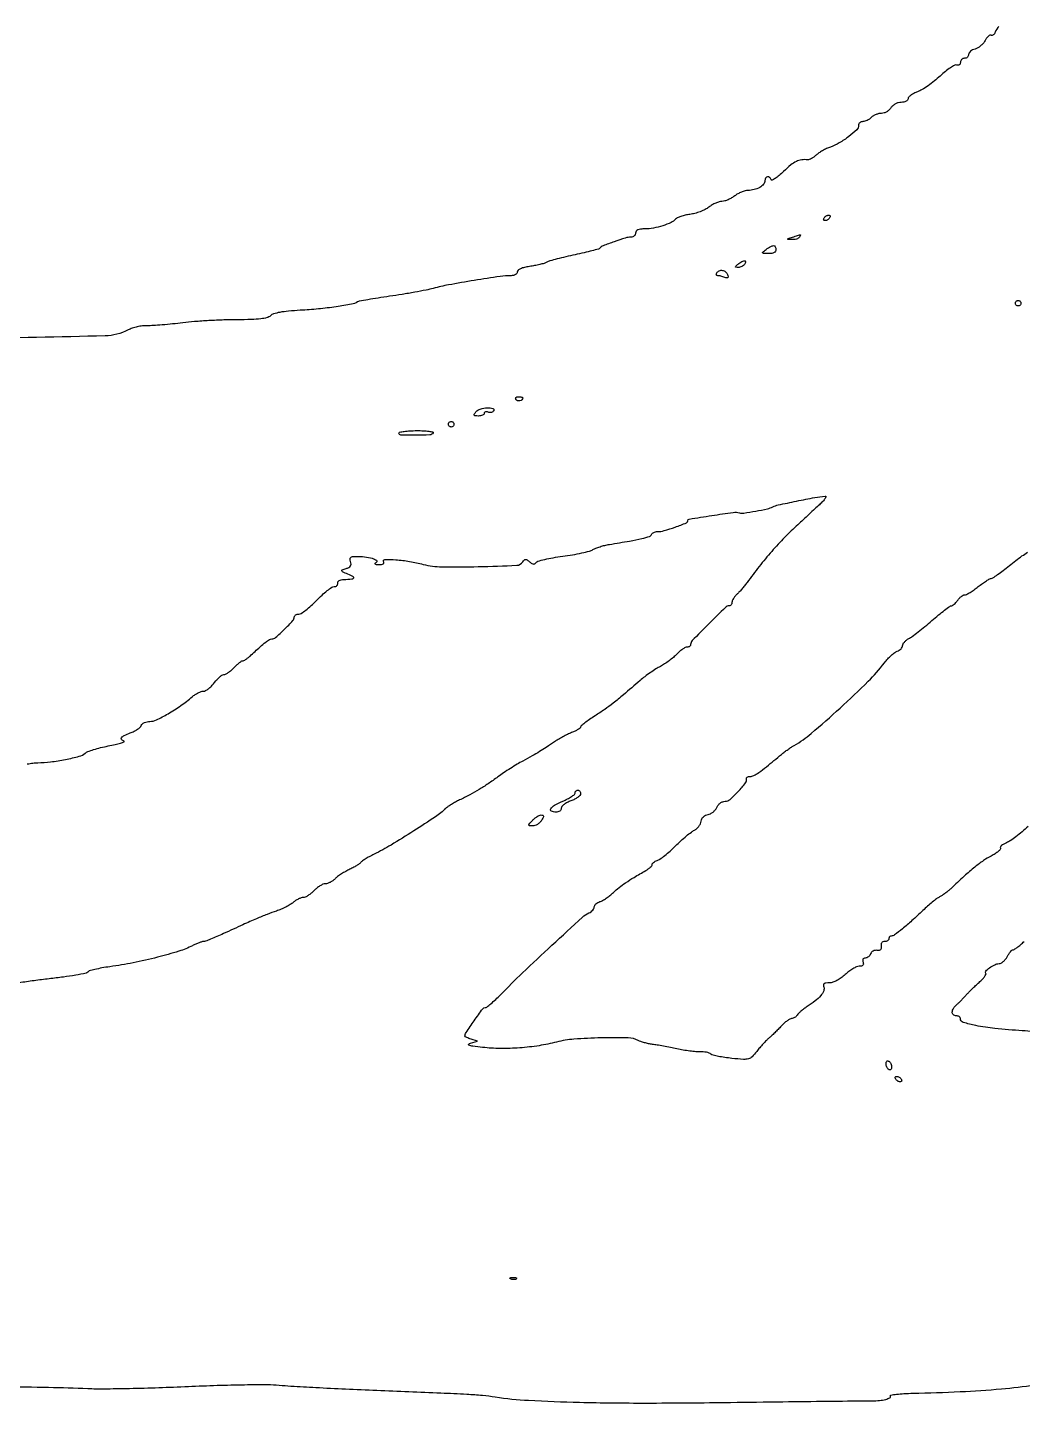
# Model space of a CAD drawing. Extents: x 489 to 2056, y 115 to 2226.
# Drawn here: x 1328 to 1690, y 115 to 618 of the extents above; entities that cross this region are included whole.
import ezdxf

# ---------------------------------------------------------------- set-up
doc = ezdxf.new("R2010")
doc.units = 0

msp = doc.modelspace()

# ---------------------------------------------------------------- linework, layer by layer
for points in [[(1680.950151, 618.620932, 0.095695), (1679.653976, 616.540659, -0.054237), (1679.346009, 615.941489, -0.084534), (1678.950529, 615.518509, -0.116023), (1678.534245, 615.332955, -0.187623), (1678.157777, 615.402488, 0.255041), (1677.733247, 615.425495, 0.071507), (1677.161079, 615.043997, 0.053364), (1676.540684, 614.355388, 0.03384), (1675.967293, 613.438887, -0.054066), (1675.286112, 612.441973, -0.040887), (1674.344565, 611.507515, -0.041844), (1673.301048, 610.768427, -0.0718), (1672.316579, 610.364608, 0.053253), (1671.430553, 610.038862, 0.061769), (1670.680495, 609.545197, 0.07177), (1670.171317, 608.967019, 0.145701), (1670, 608.391592, -0.10697), (1669.885096, 607.860654, -0.099479), (1669.559375, 607.40878, -0.095894), (1669.072633, 607.105835, -0.091635), (1668.5, 607, 0.096899), (1667.927495, 606.887999, 0.097416), (1667.440625, 606.568594, 0.098432), (1667.114629, 606.091819, 0.10122), (1667, 605.531385, -0.095115), (1666.899825, 605.009549, -0.139416), (1666.616264, 604.641429, -0.145447), (1666.191507, 604.487094, -0.106918), (1665.693664, 604.564058, 0.216555), (1664.927075, 604.517918, 0.023873), (1663.374988, 603.599373, 0.025692), (1661.550402, 602.259269, 0.018015), (1659.634728, 600.576089, -0.01947), (1657.562674, 598.766166, -0.017121), (1655.267392, 597.040037, -0.017452), (1653.088127, 595.625729, -0.048484), (1651.441064, 594.842528, 0.031233), (1650.123669, 594.270853, 0.041185), (1649.010813, 593.582124, 0.046651), (1648.229044, 592.882862, 0.189163), (1648, 592.299112, -0.183726), (1647.810836, 591.801692, -0.091092), (1647.270533, 591.380353, -0.070506), (1646.464941, 591.095519, -0.04981), (1645.508474, 591, 0.068252), (1644.446801, 590.8544, 0.05466), (1643.374794, 590.423993, 0.055341), (1642.435709, 589.779357, 0.075243), (1641.767927, 589, -0.069222), (1641.128071, 588.234871, -0.052323), (1640.243074, 587.5875, -0.053087), (1639.260331, 587.147541, -0.078876), (1638.330882, 587, 0.057728), (1637.38328, 586.890228, 0.038927), (1636.344964, 586.559375, 0.039082), (1635.377048, 586.074491, 0.06079), (1634.642857, 585.5, -0.045706), (1633.953005, 584.925927, -0.037117), (1633.121875, 584.440625, -0.03846), (1632.281635, 584.107533, -0.075276), (1631.571429, 584, 0.086631), (1630.971389, 583.895249, 0.094136), (1630.461607, 583.59424, 0.100231), (1630.12063, 583.145614, 0.113004), (1630, 582.618689, -0.205149), (1629.319375, 581.029653, -0.026802), (1626.460343, 578.582965, -0.031304), (1623.015202, 576.267967, -0.048449), (1619.762677, 574.767424, 0.026333), (1618.382267, 574.203091, 0.019017), (1616.906054, 573.43687, 0.019292), (1615.555278, 572.598676, 0.039037), (1614.576379, 571.819964, -0.027754), (1613.75024, 571.131806, -0.03131), (1612.884405, 570.568938, -0.032937), (1612.098368, 570.191188, -0.124068), (1611.560977, 570.118053, 0.059393), (1609.338879, 570.102423, 0.080621), (1607.417661, 569.536271, 0.060606), (1605.399537, 568.246899, 0.020207), (1602.782777, 565.905102, -0.016691), (1601.137817, 564.412031, -0.031061), (1599.695538, 563.334707, -0.038289), (1598.597773, 562.730842, -0.445198), (1598.198299, 562.905102, 0.12737), (1597.658449, 563.737914, 0.231246), (1596.897638, 563.96312, 0.229421), (1596.247737, 563.501353, 0.126165), (1596, 562.535184, -0.183893), (1595.514442, 561.259608, -0.080508), (1594.088385, 560.100068, -0.067486), (1592.062655, 559.273897, -0.060794), (1589.815741, 558.977764, 0.06397), (1588.749443, 558.83036, 0.031148), (1587.445874, 558.387624, 0.030277), (1586.127106, 557.750226, 0.038279), (1585, 557, -0.03528), (1583.887515, 556.249852, -0.029477), (1582.613052, 555.612376, -0.030489), (1581.373016, 555.168276, -0.068213), (1580.384859, 555.022236, 0.071814), (1579.385842, 554.867268, 0.030052), (1578.106886, 554.389716, 0.028965), (1576.777662, 553.705528, 0.033323), (1575.600257, 552.900202, -0.050035), (1574.275668, 552.057654, -0.025826), (1572.476678, 551.265249, -0.02539), (1570.524806, 550.634645, -0.034915), (1568.715399, 550.283056, 0.023141), (1567.028314, 549.996249, 0.026189), (1565.444523, 549.562979, 0.026738), (1564.15394, 549.058158, 0.113684), (1563.5, 548.558218, -0.111718), (1561.876732, 547.307205, -0.031301), (1558.87356, 546.13717, -0.031861), (1555.460607, 545.283034, -0.045413), (1552.350777, 545, 0.027547), (1550.831161, 544.916213, 0.077842), (1549.808463, 544.638086, 0.128915), (1549.218953, 544.163979, 0.160626), (1549, 543.5, -0.113682), (1548.868201, 542.927808, -0.100295), (1548.495758, 542.440625, -0.09393), (1547.93891, 542.113715, -0.086099), (1547.283433, 542, 0.074991), (1545.258859, 541.694634, 0.010442), (1541.220983, 540.355249, 0.007968), (1537.170754, 538.844115, 0.128253), (1536, 537.993813, -0.153207), (1535.545854, 537.69678, -0.003885), (1533.15, 537.040424, -0.007952), (1530.293521, 536.330123, -0.005299), (1527, 535.603241, 0.005801), (1523.615557, 534.852726, 0.007136), (1520.476391, 534.070875, 0.006019), (1517.862006, 533.346178, 0.050589), (1516.728138, 532.888642, -0.04739), (1515.754599, 532.488557, -0.013154), (1514.161308, 532.049481, -0.013156), (1512.322545, 531.645462, -0.013441), (1510.478138, 531.341949, 0.022277), (1508.588827, 530.996664, 0.047686), (1507.183221, 530.529912, 0.068729), (1506.289099, 529.977839, 0.223725), (1506, 529.364076, -0.162018), (1505.82704, 528.844318, -0.09669), (1505.339063, 528.402739, -0.077952), (1504.610516, 528.105685, -0.058732), (1503.75, 528.00695, 0.037382), (1499.742989, 527.719395, 0.003856), (1490.375374, 526.264493, 0.004855), (1481.041, 524.647736, 0.020483), (1475.5, 523.396002, -0.016102), (1472.862572, 522.775868, -0.004728), (1468.776824, 521.993165, -0.004743), (1464.160735, 521.199188, -0.005077), (1459.63387, 520.511791, 0.003232), (1455.411566, 519.886571, 0.004799), (1451.722748, 519.279649, 0.002217), (1448.593968, 518.719672, 0.093279), (1447.961212, 518.476028, -0.09298), (1445.78098, 517.635042, -0.009157), (1440.208218, 516.710509, -0.011838), (1433.726925, 515.913116, -0.011413), (1427.135661, 515.411785, 0.009433), (1422.887214, 515.10556, 0.021975), (1419.726178, 514.676972, 0.027149), (1417.462826, 514.139882, 0.125179), (1416.314232, 513.457089, -0.132095), (1415.084964, 512.748795, -0.034989), (1412.840428, 512.316867, -0.023192), (1409.44711, 512.066032, -0.006661), (1404.178571, 511.991795, 0.008443), (1399.434483, 511.908034, 0.005595), (1393.99308, 511.659028, 0.005632), (1388.711306, 511.298345, 0.010902), (1384.5, 510.870491, -0.005389), (1380.768924, 510.449817, -0.005265), (1377.000702, 510.106089, -0.005196), (1373.686543, 509.873578, -0.019665), (1371.608771, 509.831344, 0.035599), (1369.892031, 509.741707, 0.023625), (1367.94739, 509.406745, 0.023806), (1366.080309, 508.899211, 0.042072), (1364.608771, 508.282052, -0.114706), (1356.213778, 506.113433, -0.00181), (1306.517137, 505.081429, -0.005401)], [(1327.97412, 350.530699, -0.019135), (1330.04135, 350.885186, -0.032903), (1331.784222, 351, 0.031082), (1336.411593, 351.287938, 0.018528), (1341.860004, 352.174698, 0.015047), (1346.861275, 353.337712, 0.112998), (1349, 354.461003, -0.087571), (1349.97553, 355.037786, -0.014001), (1352.078922, 355.761227, -0.015126), (1354.632885, 356.476357, -0.012747), (1357.375054, 357.081714, 0.007805), (1359.937133, 357.620819, 0.016514), (1361.900076, 358.13466, 0.022862), (1363.131767, 358.563117, 0.69868), (1363.125054, 358.791649, -0.132763), (1362.233826, 359.382883, -0.355103), (1362.206367, 360.092899, -0.121794), (1363.217979, 360.918726, -0.023819), (1365.404614, 361.829347, 0.02998), (1366.749164, 362.408809, 0.032687), (1367.974798, 363.130572, 0.034641), (1368.92887, 363.881507, 0.117618), (1369.373229, 364.530236, -0.128244), (1369.77628, 365.093014, -0.063558), (1370.522231, 365.568257, -0.056764), (1371.473439, 365.890779, -0.053425), (1372.492722, 366, 0.113371), (1374.894894, 366.551764, 0.018776), (1379.114693, 368.797696, 0.020852), (1383.718774, 371.738056, 0.022997), (1387.908406, 374.963101, -0.03023), (1388.951976, 375.742646, -0.029089), (1390.095069, 376.401661, -0.030376), (1391.169682, 376.861179, -0.086049), (1391.970348, 377, 0.126611), (1392.756995, 377.202441, 0.038889), (1393.789693, 377.88125, 0.036124), (1394.871155, 378.851908, 0.032633), (1395.841879, 380, -0.025756), (1396.786119, 381.148415, -0.031127), (1397.788965, 382.11875, -0.032521), (1398.713591, 382.80958, -0.14517), (1399.355623, 383, 0.121232), (1400.007147, 383.160327, 0.029681), (1400.960655, 383.734375, 0.028668), (1402.005721, 384.54308, 0.025182), (1403, 385.5, -0.016233), (1403.959761, 386.457358, -0.021145), (1404.901264, 387.265625, -0.019347), (1405.723325, 387.863024, -0.148512), (1406.174314, 388, 0.120013), (1406.609729, 388.106038, 0.023309), (1407.315182, 388.514063, 0.023559), (1408.111187, 389.080051, 0.019872), (1408.898647, 389.75, -0.002865), (1412.575194, 393.099943, -0.016077), (1414.608277, 394.816101, -0.027918), (1415.938788, 395.752166, -0.140227), (1416.805098, 396, 0.182857), (1418.205377, 396.529817, 0.012206), (1421.407111, 399.499693, 0.011988), (1424.465153, 402.624736, 0.189881), (1425, 403.982334, -0.157026), (1425.124977, 404.370472, -0.097345), (1425.477215, 404.70106, -0.079388), (1426.003327, 404.924229, -0.060759), (1426.624561, 405, 0.147269), (1427.52066, 405.269786, 0.018282), (1429.195019, 406.46875, 0.020292), (1431.119752, 408.085237, 0.015508), (1433.093758, 410, -0.014627), (1435.060936, 411.914874, -0.019403), (1436.964956, 413.53125, -0.017038), (1438.615861, 414.73747, -0.150349), (1439.469197, 415, 0.08311), (1440.034847, 415.094676, 0.110838), (1440.476889, 415.367188, 0.125038), (1440.725553, 415.773879, 0.124993), (1440.75, 416.25, -0.195756), (1440.84487, 416.745353, -0.113426), (1441.287028, 417.173292, -0.079108), (1442.036348, 417.477179, -0.046045), (1443, 417.608431, 0.005924), (1445.942864, 417.771024, 0.209748), (1446.537724, 418.081127, 0.471535), (1446.4481, 418.513295, 0.013106), (1444.5, 419.47573, -0.005025), (1442.520638, 420.414131, -0.198493), (1442.205787, 420.768693, -0.409759), (1442.352938, 421.07842, -0.01351), (1443.778043, 421.554591, 0.047453), (1444.81702, 421.982012, 0.12715), (1445.404325, 422.516189, 0.148813), (1445.607308, 423.210729, 0.074188), (1445.460655, 424.123965, -0.058384), (1445.278997, 425.065003, -0.216188), (1445.4823, 425.618919, -0.166895), (1446.084955, 425.919357, -0.032943), (1447.307612, 426, -0.027612), (1450.55315, 425.820633, -0.041267), (1453.33977, 425.276306, -0.083002), (1454.845062, 424.565772, -0.536588), (1454.83066, 423.874181, 0.054752), (1454.341182, 423.482875, 0.433844), (1454.349386, 423.223911, 0.163771), (1454.750018, 423.05651, 0.016127), (1455.809017, 423.015313, 0.036722), (1456.732719, 423.077089, 0.112199), (1457.316153, 423.299132, 0.217957), (1457.535519, 423.653358, 0.171361), (1457.438482, 424.099538, -0.581802), (1457.851172, 424.854444, -0.02156), (1461.877102, 424.747863, -0.023682), (1466.899186, 424.157912, -0.023564), (1471.851494, 423.09506, 0.061247), (1478.573224, 422.173933, 0.009832), (1491.839867, 422.251081, 0.004477), (1505.820561, 422.732665, 0.248386), (1508.010204, 424.016511, -0.055802), (1508.522056, 424.669177, -0.202939), (1508.998342, 424.86708, -0.146852), (1509.576745, 424.689267, -0.025719), (1510.5, 424, 0.0349), (1511.306537, 423.420604, 0.111764), (1511.928893, 423.207031, 0.170633), (1512.426683, 423.323605, 0.112768), (1512.843037, 423.746029, -0.187853), (1513.494354, 424.236905, -0.010744), (1515.969587, 424.876796, -0.015203), (1519.024913, 425.499597, -0.010488), (1522.516822, 426.026299, 0.009935), (1526.102854, 426.563141, 0.011955), (1529.448691, 427.214862, 0.010681), (1532.226343, 427.887673, 0.075074), (1533.5, 428.43954, -0.046004), (1534.542387, 428.964845, -0.017213), (1536.0875, 429.512158, -0.016884), (1537.821891, 429.996356, -0.019642), (1539.5, 430.335128, 0.003619), (1546.826098, 431.571276, 0.014744), (1551.249134, 432.485756, 0.016847), (1554.097982, 433.265183, 0.241618), (1554.826035, 433.978104, -0.131801), (1555.084431, 434.369215, -0.067111), (1555.577299, 434.699818, -0.059445), (1556.214985, 434.924007, -0.054885), (1556.905195, 435, 0.06985), (1559.379211, 435.347315, 0.016035), (1563.404978, 436.641387, 0.008662), (1567.461491, 438.170153, 0.307438), (1568, 438.963174, -0.368354), (1568.504472, 439.555027, -0.001887), (1576.701626, 440.838352, -0.004233), (1584.490015, 441.960184, -0.099661), (1586.699357, 441.81842, 0.102815), (1588.278426, 441.726994, 0.007351), (1592.638719, 442.438613, 0.009183), (1596.918623, 443.283252, 0.065872), (1598.896974, 443.993692, -0.065847), (1600.759556, 444.662662, -0.002895), (1607.512328, 446.084463, -0.004934), (1614.097518, 447.363632, -0.023603), (1617.889879, 447.877939, -0.50045), (1618.105121, 447.637606, -0.099422), (1617.842626, 447.009457, -0.040412), (1617.02802, 445.991329, -0.016799), (1615.777273, 444.75, -0.00073), (1614.123175, 443.219629, -0.000359), (1612.014847, 441.277515, -0.000356), (1609.822667, 439.263951, -0.00052), (1607.887394, 437.492603, 0.014846), (1603.144466, 432.894879, 0.012972), (1598.458033, 427.816794, 0.012565), (1593.889433, 422.328913, 0.011781), (1589.5, 416.501256, -0.012383), (1588.606235, 415.31761, -0.009483), (1587.573438, 414.067475, -0.009606), (1586.561499, 412.933658, -0.022294), (1585.75, 412.133526, 0.036251), (1585.080346, 411.435368, 0.035594), (1584.514062, 410.643716, 0.037826), (1584.121302, 409.878411, 0.099966), (1584, 409.277759, -0.070965), (1583.930342, 408.789445, -0.086438), (1583.72732, 408.375342, -0.100277), (1583.425715, 408.098491, -0.136525), (1583.071729, 408, 0.195114), (1581.649978, 407.423235, 0.003369), (1575.573359, 401.441714, 0.003362), (1569.576972, 395.378071, 0.195717), (1569, 393.960538, -0.136875), (1568.897813, 393.594247, -0.100248), (1568.61058, 393.282158, -0.086318), (1568.18095, 393.072068, -0.070768), (1567.674314, 393, 0.122515), (1567.006725, 392.833928, 0.02954), (1566.025906, 392.237038, 0.028569), (1564.949761, 391.396863, 0.024964), (1563.924314, 390.402682, -0.029102), (1562.744162, 389.277297, -0.016091), (1561.184017, 388.038012, -0.016), (1559.516843, 386.879963, -0.024729), (1558, 386.000039, 0.022563), (1556.38307, 385.071384, 0.010781), (1554.388648, 383.741742, 0.010663), (1552.361678, 382.261055, 0.014933), (1550.62093, 380.847357, -0.002268), (1544.557993, 375.663264, -0.009476), (1540.835961, 372.629127, -0.01394), (1537.760332, 370.353011, -0.010401), (1534.25, 368.01066, 0.008985), (1532.238094, 366.676391, 0.013611), (1530.542188, 365.437856, 0.00825), (1529.190031, 364.356664, 0.223566), (1529, 363.952906, -0.234208), (1528.827962, 363.605776, -0.023601), (1528.045312, 363.066471, -0.02568), (1526.995106, 362.486158, -0.01758), (1525.75, 361.932649, 0.017757), (1524.288565, 361.282352, 0.010203), (1522.573438, 360.401215, 0.010185), (1520.884197, 359.444404, 0.016717), (1519.5, 358.558818, -0.00525), (1516.560226, 356.581564, -0.009384), (1514.097068, 355.027589, -0.008806), (1511.473957, 353.503176, -0.004027), (1508, 351.601849, 0.011987), (1505.952595, 350.438555, 0.00658), (1503.5, 348.921916, 0.006555), (1501.049712, 347.316235, 0.01041), (1499, 345.871344, -0.009652), (1495.4104, 343.332794, -0.013626), (1492.110555, 341.222423, -0.013913), (1488.755075, 339.32825, -0.01075), (1485, 337.44631, 0.014508), (1483.550002, 336.705924, 0.012926), (1482.0875, 335.85497, 0.013087), (1480.812386, 335.021398, 0.03858), (1480, 334.361379, -0.04116), (1476.276909, 331.368275, -0.006441), (1468.398601, 326.184367, -0.007628), (1460.149568, 321.083155, -0.019655), (1454, 317.729378, 0.009568), (1452.252162, 316.821411, 0.01328), (1450.724816, 315.93714, 0.009762), (1449.498865, 315.149809, 0.141193), (1449.169586, 314.758758, -0.13618), (1448.858491, 314.381839, -0.013437), (1447.868032, 313.728363, -0.016176), (1446.619585, 313.006916, -0.012145), (1445.202749, 312.291921, 0.018076), (1443.679781, 311.500569, 0.014801), (1442.11072, 310.549415, 0.015058), (1440.719086, 309.587767, 0.03767), (1439.783162, 308.783162, -0.042636), (1438.971746, 308.099471, -0.035933), (1438.009741, 307.518729, -0.037426), (1437.048459, 307.116302, -0.078103), (1436.25, 306.982723, 0.099619), (1435.415384, 306.806179, 0.035011), (1434.322293, 306.241222, 0.033104), (1433.175321, 305.434091, 0.033115), (1432.14504, 304.482723, -0.030382), (1431.127287, 303.532578, -0.031891), (1430.017552, 302.7293, -0.033669), (1428.976788, 302.166822, -0.107452), (1428.209491, 302, 0.082285), (1427.458727, 301.875604, 0.032325), (1426.486768, 301.472632, 0.030915), (1425.47102, 300.891775, 0.033638), (1424.564451, 300.204704, -0.04242), (1423.493842, 299.422487, -0.01766), (1421.931433, 298.546733, -0.017323), (1420.182783, 297.721534, -0.021447), (1418.5, 297.081604, 0.012698), (1415.148067, 295.873602, 0.008044), (1411.302219, 294.304499, 0.005738), (1406.337867, 292.11758, 0.00204), (1399.291701, 288.881771, -0.006216), (1396.83416, 287.777953, -0.00843), (1394.586502, 286.84652, -0.005985), (1392.691046, 286.124332, -0.088243), (1391.992041, 286, 0.075008), (1391.393903, 285.909762, 0.014983), (1390.369452, 285.559509, 0.015534), (1389.191109, 285.074506, 0.013931), (1388.000883, 284.500456, -0.04387), (1383.088132, 282.483535, -0.013006), (1375.264579, 280.268751, -0.013142), (1366.454577, 278.265518, -0.0154), (1358.00396, 276.845349, 0.010532), (1355.089691, 276.384714, 0.01523), (1352.538733, 275.845565, 0.010823), (1350.473025, 275.295181, 0.185895), (1349.925284, 274.879108, -0.210199), (1349.315599, 274.459438, -0.004287), (1345.571284, 273.77841, -0.009327), (1341.107405, 273.09148, -0.006043), (1335.921324, 272.45588, 0.00627), (1330.426215, 271.77987, 0.006493), (1325.013469, 270.973267, 0.00629)], [(1691.595463, 327.772366, -0.013172), (1689.443802, 325.879005, -0.013121), (1687.192713, 324.099063, -0.013066), (1685.146915, 322.648793, -0.049143), (1683.762709, 321.90631, 0.031548), (1682.751494, 321.408818, 0.052608), (1681.983015, 320.853904, 0.07351), (1681.546645, 320.328964, 0.28224), (1681.548029, 319.922287, -0.32718), (1681.512523, 319.472799, -0.040417), (1680.769605, 318.739661, -0.035254), (1679.623967, 317.908728, -0.021324), (1678.164197, 317.083767, 0.033923), (1675.404676, 315.431265, 0.018371), (1672.239127, 313.054037, 0.014002), (1668.402982, 309.764349, 0.006141), (1663.5, 305.204561, -0.019033), (1662.583294, 304.395072, -0.012776), (1661.478677, 303.538208, -0.012878), (1660.36487, 302.762314, -0.024701), (1659.427411, 302.20887, 0.039116), (1658.373054, 301.544747, 0.010318), (1656.798535, 300.320403, 0.010409), (1655.059073, 298.848173, 0.010517), (1653.388492, 297.309763, -0.0079), (1649.403743, 293.601551, -0.013192), (1645.922071, 290.625353, -0.009732), (1643.035665, 288.378533, -0.161886), (1641.897172, 288, 0.110684), (1641.554909, 287.923294, 0.099982), (1641.263544, 287.70625, 0.094828), (1641.068112, 287.38181, 0.088497), (1641, 287, -0.152244), (1640.881122, 286.618628, -0.098234), (1640.546498, 286.29375, -0.08103), (1640.046449, 286.074582, -0.062925), (1639.456163, 286, 0.106017), (1638.859011, 285.871944, 0.132787), (1638.422467, 285.514197, 0.12006), (1638.1977, 284.953526, 0.077316), (1638.206163, 284.25, -0.066632), (1638.231588, 283.486501, -0.174554), (1637.998737, 282.998751, -0.173099), (1637.506689, 282.768926, -0.065336), (1636.736616, 282.79691, 0.085832), (1636.01821, 282.793724, 0.078144), (1635.316855, 282.552198, 0.08029), (1634.739608, 282.115319, 0.099399), (1634.379628, 281.54691, -0.070526), (1634.050979, 280.955522, -0.06344), (1633.560416, 280.454405, -0.066818), (1632.989282, 280.115231, -0.100955), (1632.424396, 280, 0.110721), (1631.925877, 279.888237, 0.163185), (1631.604836, 279.580277, 0.139599), (1631.504754, 279.099581, 0.073701), (1631.638374, 278.5, -0.085855), (1631.769289, 277.837581, -0.194574), (1631.592256, 277.367987, -0.156191), (1631.097142, 277.087092, -0.05159), (1630.255303, 277, 0.102457), (1629.291112, 276.800328, 0.030885), (1627.949845, 276.11875, 0.029521), (1626.503146, 275.148156, 0.028201), (1625.157416, 274, -0.033721), (1623.714749, 272.796378, -0.036863), (1622.164098, 271.836678, -0.040232), (1620.668345, 271.204128, -0.080087), (1619.402113, 271, 0.029482), (1618.166877, 270.927103, 0.132071), (1617.499954, 270.660327, 0.226419), (1617.252316, 270.187354, 0.101196), (1617.37033, 269.477319, -0.199272), (1617.332501, 268.075676, -0.070894), (1616.243527, 266.346137, -0.050332), (1614.22528, 264.401823, -0.024844), (1611.316864, 262.340871, 0.017212), (1610.179834, 261.560937, 0.016924), (1609.092545, 260.700426, 0.017068), (1608.192351, 259.882638, 0.059736), (1607.70031, 259.274007, -0.061563), (1607.303382, 258.786667, -0.05086), (1606.774914, 258.374239, -0.052841), (1606.201643, 258.093439, -0.087696), (1605.672994, 258, 0.131792), (1605.041147, 257.830511, 0.026859), (1604.06228, 257.192187, 0.026585), (1602.972948, 256.30276, 0.022209), (1601.91361, 255.25, -0.007586), (1600.802256, 254.079009, -0.005839), (1599.555409, 252.833974, -0.005907), (1598.362284, 251.697288, -0.01399), (1597.440926, 250.886933, 0.02383), (1596.52297, 250.046975, 0.009335), (1595.335772, 248.806405, 0.009216), (1594.099353, 247.414522, 0.011339), (1593, 246.069443, -0.029666), (1591.293226, 244.130685, -0.129393), (1589.987025, 243.361361, -0.085573), (1588.20758, 243.175289, -0.008886), (1584, 243.530887, -0.011373), (1581.428086, 243.853619, -0.014526), (1579.076733, 244.273306, -0.012446), (1577.148616, 244.725919, -0.107979), (1576.3676, 245.123222, 0.091319), (1575.736662, 245.47084, 0.031457), (1574.725485, 245.738263, 0.030028), (1573.548507, 245.898867, 0.030552), (1572.3676, 245.915981, -0.032868), (1570.89721, 245.944097, -0.010573), (1568.726733, 246.17498, -0.010495), (1566.316044, 246.534657, -0.011567), (1564, 246.985439, 0.004411), (1561.645992, 247.478678, 0.003607), (1559.120339, 247.965742, 0.003644), (1556.790411, 248.380111, 0.00957), (1555.111791, 248.633086, -0.018214), (1553.682885, 248.873756, -0.015375), (1552.191279, 249.229358, -0.01565), (1550.850135, 249.638465, -0.041029), (1549.927533, 250.038783, 0.118625), (1546.338691, 250.975261, 0.009511), (1536.484072, 250.976058, 0.013345), (1526.608266, 250.525126, 0.046143), (1520.29879, 249.477517, -0.025908), (1513.93191, 248.15402, -0.020135), (1506.901447, 247.35699, -0.02017), (1499.84678, 247.12913, -0.02639), (1493.407806, 247.521189, -0.004978), (1489.876796, 247.959626, -0.050923), (1488.445712, 248.302637, -0.541369), (1488.356503, 248.664972, -0.132268), (1489, 249.065555), (1491.5, 249.821939), (1489.25, 250.527601, -0.012008), (1488.387664, 250.820976, -0.018661), (1487.660938, 251.119071, -0.013411), (1487.093934, 251.395343, -0.279608), (1487, 251.550186, -0.148052), (1487.415443, 252.922459, -0.006085), (1490.356645, 257.220602, -0.004508), (1493.457172, 261.551759, -0.239552), (1494.339065, 262, 0.165089), (1494.952342, 262.208164, 0.010841), (1496.432041, 263.395312, 0.014791), (1498.156304, 264.930326, 0.010456), (1500.003504, 266.75, -0.009036), (1507.905233, 274.578319, -0.003989), (1518.615871, 284.650372, -0.001429), (1529.677101, 294.828547, -0.077257), (1532.04476, 296.402814, 0.049788), (1532.792654, 296.843098, 0.05223), (1533.425648, 297.416368, 0.058018), (1533.858464, 298.029608, 0.125323), (1534, 298.585427, -0.137521), (1534.150751, 299.123163, -0.067336), (1534.602489, 299.680506, -0.059037), (1535.266579, 300.172138, -0.05305), (1536.051025, 300.516195, 0.053618), (1537.031473, 300.947543, 0.019246), (1538.325842, 301.759203, 0.018835), (1539.687466, 302.765053, 0.021196), (1540.914918, 303.833583, -0.022735), (1542.993475, 305.631812, -0.018261), (1545.381001, 307.377112, -0.013968), (1548.446424, 309.328063, -0.005761), (1552.699182, 311.804566, 0.026808), (1553.580033, 312.368426, 0.034021), (1554.324135, 312.983842, 0.036251), (1554.853637, 313.564576, 0.168265), (1555, 313.987178, -0.168577), (1555.13145, 314.365978, -0.058604), (1555.545735, 314.780508, -0.05014), (1556.146854, 315.164471, -0.040246), (1556.857821, 315.454874, 0.078655), (1557.854579, 315.954089, 0.0131), (1559.569063, 317.250706, 0.014084), (1561.518918, 318.899285, 0.012063), (1563.478726, 320.740326, -0.009994), (1565.45845, 322.615556, -0.010695), (1567.468076, 324.36722, -0.010314), (1569.255332, 325.797509, -0.048409), (1570.370905, 326.493096, 0.066117), (1571.208568, 327.057406, 0.049394), (1571.966079, 327.8751, 0.050139), (1572.535688, 328.807694, 0.076428), (1572.811493, 329.713539, -0.076619), (1573.090791, 330.62961, -0.085597), (1573.626359, 331.380354, -0.085168), (1574.38498, 331.911067, -0.074923), (1575.311493, 332.188507, 0.081215), (1576.2218, 332.473549, 0.053357), (1577.147095, 333.069437, 0.052274), (1577.947344, 333.866191, 0.067526), (1578.487128, 334.75, -0.06682), (1579.017555, 335.621237, -0.061821), (1579.771522, 336.347947, -0.065179), (1580.635052, 336.834756, -0.09608), (1581.487128, 337.000029, 0.181152), (1583.309908, 337.682868, 0.024796), (1586.287277, 340.549383, 0.022726), (1588.971951, 343.676991, 0.250504), (1589.24681, 345.25, -0.227268), (1589.283773, 345.534881, -0.12421), (1589.547784, 345.779688, -0.080199), (1590.015973, 345.945548, -0.045133), (1590.617985, 346, 0.120619), (1591.919356, 346.318575, 0.033503), (1593.726732, 347.41958, 0.016876), (1596.541481, 349.549898, 0.002557), (1602, 354.02506, -0.011053), (1603.112467, 354.905938, -0.007969), (1604.390155, 355.840834, -0.008055), (1605.634149, 356.691245, -0.017251), (1606.626061, 357.298076, 0.047815), (1612.827557, 361.633282, 0.008819), (1623.294831, 370.874885, 0.009565), (1633.50516, 380.580415, 0.035016), (1639.398526, 387.278073, -0.022593), (1640.60285, 388.717271, -0.023161), (1641.922642, 390.029489, -0.023686), (1643.169386, 391.056049, -0.083732), (1644.088783, 391.528178, 0.062004), (1644.819521, 391.864356, 0.063602), (1645.43858, 392.367082, 0.070275), (1645.857852, 392.952665, 0.120848), (1646, 393.532204, -0.127337), (1646.160469, 394.152085, -0.053101), (1646.660938, 394.864009, -0.047894), (1647.389227, 395.551042, -0.044933), (1648.25, 396.103663, 0.038191), (1649.482927, 396.87197, 0.006838), (1651.646707, 398.50766, 0.007349), (1654.132727, 400.500251, 0.006579), (1656.653683, 402.638846, -0.006569), (1659.075149, 404.693128, -0.009708), (1661.256916, 406.425161, -0.005422), (1663.125188, 407.818297, -0.158787), (1663.682923, 408, 0.145393), (1664.113675, 408.127961, 0.033652), (1664.724732, 408.5875, 0.031992), (1665.383858, 409.234409, 0.026573), (1666, 410, -0.034375), (1666.635864, 410.765355, -0.037519), (1667.353457, 411.4125, -0.040568), (1668.045477, 411.863646, -0.124801), (1668.583255, 412, 0.122191), (1669.231975, 412.160939, 0.015377), (1670.498515, 412.88125, 0.017327), (1671.970921, 413.85121, 0.013586), (1673.5, 415, -0.011109), (1675.013691, 416.149003, -0.01486), (1676.439271, 417.11875, -0.01201), (1677.65604, 417.854099, -0.130633), (1678.204951, 418, 0.146875), (1678.789784, 418.175582, 0.006794), (1680.524768, 419.354707, 0.010783), (1682.559698, 420.844863, 0.007486), (1684.796324, 422.61177, -0.007174), (1687.112037, 424.443497, -0.008102), (1689.388415, 426.133684, -0.007497), (1691.365817, 427.508326, -0.043247)], [(1693.436141, 253.262875, 0.003561), (1689.5, 253.558711, -0.00844), (1679.540703, 254.40505, -0.023724), (1672.62582, 255.443731, -0.027937), (1668.030607, 256.628807, -0.326553), (1667, 258.038544, 0.153736), (1666.884527, 258.405224, 0.097969), (1666.559375, 258.717572, 0.080517), (1666.073549, 258.928331, 0.062237), (1665.5, 259, -0.182839), (1664.452292, 259.396374, -0.230934), (1664.059936, 260.341403, -0.132652), (1664.519873, 261.710249, -0.062252), (1665.75, 263.134889, 0.009832), (1666.539384, 263.875985, 0.005504), (1667.471365, 264.80635, 0.00549), (1668.392906, 265.767664, 0.008897), (1669.152519, 266.60713, -0.01445), (1669.994905, 267.517544, -0.005664), (1671.206573, 268.725746, -0.0056), (1672.547363, 270.003778, -0.006947), (1673.824484, 271.161369, 0.019802), (1674.938758, 272.224784, 0.032643), (1675.781021, 273.216906, 0.035551), (1676.301471, 274.033278, 0.331909), (1676.244965, 274.421701, -0.398935), (1676.223984, 275.221652, -0.051317), (1677.619813, 276.484191, -0.047857), (1679.480079, 277.592007, -0.105732), (1681.08102, 277.968197, 0.122851), (1681.782941, 278.158377, 0.0514), (1682.590641, 278.725033, 0.046684), (1683.37108, 279.541222, 0.044608), (1684, 280.5, -0.022275), (1684.568606, 281.457372, -0.029978), (1685.170916, 282.265625, -0.0304), (1685.728836, 282.851288, -0.189436), (1686.107262, 283, 0.149058), (1686.562136, 283.138686, 0.011419), (1687.620288, 283.885691, 0.014878), (1688.857154, 284.860179, 0.010774), (1690.177695, 286.015117, -0.02515)], [(1264.745823, 125.232266, -0.000056), (1302.323793, 124.597923, -0.000578), (1335.721167, 123.991783, -0.005496), (1350, 123.559074, 0.012427), (1355.693838, 123.465498, 0.003056), (1365.053125, 123.601515, 0.003127), (1375.775781, 123.889986, 0.003121), (1386.5, 124.312659, -0.003614), (1396.967675, 124.714896, -0.004212), (1406.91875, 124.941388, -0.003745), (1415.335378, 124.998978, -0.025266), (1419.5, 124.785684, 0.010865), (1423.749484, 124.445154, 0.001418), (1432.815625, 123.942389, 0.00165), (1443.574899, 123.411917, 0.001379), (1455, 122.917973, -0.00033), (1478.238632, 121.962141, -0.003502), (1487.705372, 121.500059, -0.008746), (1493.361797, 121.084885, -0.015527), (1498, 120.517092, 0.024812), (1510.12614, 119.260619, 0.007507), (1528.622849, 118.545913, 0.006199), (1552.736961, 118.275614, 0.003026), (1583.5, 118.498353, -0.00016), (1602.461345, 118.744331, -0.000247), (1618.840625, 118.943481, -0.000072), (1633.084193, 119.107556, -0.007904), (1635, 119.09906, 0.028945), (1637.614157, 119.197482, 0.041518), (1639.89451, 119.60889, 0.056592), (1641.407233, 120.203546, 0.433668), (1641.585636, 120.861439, -0.533419), (1641.733408, 121.186671, -0.011436), (1643.792393, 121.479777, -0.015843), (1646.490445, 121.714697, -0.008772), (1649.794737, 121.839079, 0.0069), (1666.933645, 122.419999, 0.010306), (1681.888696, 123.442936, 0.011212), (1693.997173, 124.796551, 0.041486)]]:
    msp.add_lwpolyline(points, format="xyb")
for points in [[(1619.5, 549, -0.064269), (1619.189439, 548.617474, -0.051777), (1618.769763, 548.29375, -0.053414), (1618.310186, 548.073533, -0.085235), (1617.881966, 548, -0.117858), (1617.550471, 548.079239, -0.186277), (1617.357263, 548.29375, -0.154201), (1617.338175, 548.617617, -0.076764), (1617.5, 549, -0.064269), (1617.810561, 549.382526, -0.051777), (1618.230237, 549.70625, -0.053414), (1618.689814, 549.926467, -0.085235), (1619.118034, 550, -0.117858), (1619.449529, 549.920761, -0.186277), (1619.642737, 549.70625, -0.154201), (1619.661825, 549.382383, -0.076764)], [(1600, 537.5, -0.145204), (1599.81105, 536.863085, -0.126574), (1599.296967, 536.391603, -0.086943), (1598.439601, 536.110388, -0.038784), (1597.25, 536.031803, -0.006145), (1595.468698, 536.074305, -0.266048), (1595.160556, 536.265865, -0.359985), (1595.22215, 536.575217, -0.008904), (1596.44113, 537.531803, -0.027442), (1598.086318, 538.639768, -0.137546), (1599.148088, 538.927277, -0.28686), (1599.766632, 538.532855, -0.111566)], [(1608.5, 542, -0.126735), (1608.107574, 541.623193, -0.050744), (1607.419912, 541.323031, -0.045936), (1606.574956, 541.135539, -0.04303), (1605.690983, 541.09968, -0.00418), (1604.294942, 541.174894, -0.495213), (1604.207923, 541.305143, -0.234302), (1604.37585, 541.471222, -0.002407), (1606, 542, 0.000024), (1606.980204, 542.313968, 0.000034), (1607.856399, 542.594733, 0.00002), (1608.594874, 542.831455, 0.000447), (1608.809017, 542.90032, -0.504289), (1608.873895, 542.853796, -0.086507), (1608.845713, 542.676969, -0.038933), (1608.716089, 542.377468, -0.016824)], [(1588.541119, 532.066531, -0.092697), (1588.169362, 531.658113, -0.05301), (1587.596159, 531.313294, -0.050463), (1586.923053, 531.079115, -0.058559), (1586.249853, 531, -0.031223), (1585.434549, 531.050963, -0.440416), (1585.283432, 531.264333, -0.173737), (1585.502711, 531.616027, -0.009468), (1586.557298, 532.418239, -0.026498), (1587.937614, 533.319402, -0.177033), (1588.732145, 533.459857, -0.447219), (1588.982762, 533.054966, -0.066787)], [(1582.404352, 528.388659, -0.038064), (1582.627776, 527.640817, -0.251847), (1582.523931, 527.278601, -0.257249), (1582.167222, 527.170373, -0.039372), (1581.429553, 527.388659, 0.017831), (1580.747935, 527.622701, 0.015398), (1580.017345, 527.820419, 0.015666), (1579.343591, 527.958521, 0.042737), (1578.859196, 528, -0.121649), (1578.536757, 528.079627, -0.18759), (1578.350575, 528.29375, -0.151312), (1578.336158, 528.617512, -0.07457), (1578.5, 529, -0.147218), (1579.383663, 529.782704, -0.148034), (1580.550483, 529.945487, -0.138848), (1581.667765, 529.431386, -0.124946)], [(1689, 518, -0.099038), (1688.923658, 517.618362, -0.097945), (1688.70625, 517.29375, -0.097945), (1688.381638, 517.076342, -0.099038), (1688, 517, -0.099038), (1687.618362, 517.076342, -0.097945), (1687.29375, 517.29375, -0.097945), (1687.076342, 517.618362, -0.099038), (1687, 518, -0.099038), (1687.076342, 518.381638, -0.097945), (1687.29375, 518.70625, -0.097945), (1687.618362, 518.923658, -0.099038), (1688, 519, -0.099038), (1688.381638, 518.923658, -0.097945), (1688.70625, 518.70625, -0.097945), (1688.923658, 518.381638, -0.099038)], [(1508, 483.559017, -0.211827), (1507.716404, 482.919648, -0.127879), (1506.969093, 482.529206, -0.122608), (1506.101938, 482.54388, -0.191362), (1505.510081, 482.983688, -0.136093), (1505.397824, 483.36964, -0.190788), (1505.524436, 483.701458, -0.140899), (1505.890269, 483.925389, -0.067432), (1506.440983, 484, -0.026751), (1507.038367, 483.968016, -0.042195), (1507.542039, 483.870461, -0.051652), (1507.89701, 483.729146, -0.279105)], [(1497.457866, 478.931826, -0.109884), (1497.099907, 478.564485, -0.081902), (1496.580711, 478.33511, -0.076891), (1495.982996, 478.27569, -0.078162), (1495.398849, 478.400442, 0.060487), (1494.863428, 478.534639, 0.106442), (1494.410912, 478.495018, 0.150241), (1494.113709, 478.292705, 0.170338), (1494, 477.968615, -0.205499), (1493.841121, 477.598373, -0.083178), (1493.376532, 477.284531, -0.063457), (1492.690055, 477.071131, -0.04369), (1491.877555, 477, -0.02153), (1490.749908, 477.04858, -0.243483), (1490.38379, 477.280049, -0.285199), (1490.394365, 477.682027, -0.027702), (1491, 478.5, -0.148461), (1492.554365, 479.525727, -0.055499), (1495.15417, 479.992509, -0.087822), (1497.133124, 479.777096, -0.495683)], [(1483, 474, -0.099038), (1482.923658, 473.618362, -0.097945), (1482.70625, 473.29375, -0.097945), (1482.381638, 473.076342, -0.099038), (1482, 473, -0.099038), (1481.618362, 473.076342, -0.097945), (1481.29375, 473.29375, -0.097945), (1481.076342, 473.618362, -0.099038), (1481, 474, -0.099038), (1481.076342, 474.381638, -0.097945), (1481.29375, 474.70625, -0.097945), (1481.618362, 474.923658, -0.099038), (1482, 475, -0.099038), (1482.381638, 474.923658, -0.097945), (1482.70625, 474.70625, -0.097945), (1482.923658, 474.381638, -0.099038)], [(1475.422402, 470.874444, -0.247595), (1474.194226, 470.151871, -0.010365), (1468.955433, 470.01753, -0.009252), (1463.701623, 470.088957, -0.404843), (1463, 470.813469, -0.35944), (1463.267874, 471.137954, -0.014114), (1464.903917, 471.405893, -0.019397), (1466.996505, 471.60596, -0.011781), (1469.481419, 471.687913, -0.012629), (1471.93014, 471.649098, -0.023747), (1473.900169, 471.474109, -0.025337), (1475.283372, 471.212761, -0.510158)], [(1529, 339.700888, -0.190962), (1528.768145, 339.115955, -0.045944), (1527.971875, 338.411616, -0.040677), (1526.839995, 337.715973, -0.030708), (1525.5, 337.13616, 0.033918), (1524.16023, 336.546216, 0.043687), (1523.028125, 335.820708, 0.05004), (1522.238055, 335.07394, 0.18031), (1522, 334.435272, -0.13815), (1521.845832, 333.887948, -0.100134), (1521.4125, 333.421611, -0.085881), (1520.76437, 333.107631, -0.070059), (1520, 333, -0.1193), (1518.440031, 333.377583, -0.43893), (1518.201122, 334.245479, -0.125268), (1519.562385, 335.54698, -0.027197), (1522.5, 337, 0.018168), (1524.223883, 337.814291, 0.026229), (1525.678125, 338.666493, 0.0245), (1526.757355, 339.455866, 0.226325), (1527, 339.964463, -0.095527), (1527.076211, 340.359718, -0.09705), (1527.29375, 340.695811, -0.098727), (1527.618413, 340.920815, -0.102664), (1528, 341, -0.129029), (1528.381358, 340.899922, -0.100711), (1528.70625, 340.618386, -0.08898), (1528.92472, 340.197237, -0.075403)], [(1514.767927, 330, -0.061381), (1514.148182, 329.234956, -0.050933), (1513.323439, 328.5875, -0.052975), (1512.429013, 328.146669, -0.088246), (1511.604466, 328, -0.018133), (1510.429293, 328.042634, -0.378141), (1510.201787, 328.274815, -0.192771), (1510.34231, 328.68684, -0.006502), (1511.5, 330, -0.033638), (1512.292487, 330.765352, -0.034253), (1513.175882, 331.4125, -0.036397), (1514.018756, 331.863175, -0.104945), (1514.663461, 332, -0.078017), (1515.287443, 331.902041, -0.311302), (1515.511135, 331.611288, -0.137254), (1515.39028, 331.072405, -0.016208)], [(1642, 240.381966, -0.069308), (1641.926373, 239.853366, -0.14379), (1641.70625, 239.504138, -0.190139), (1641.379909, 239.386134, -0.131946), (1641, 239.5, -0.091204), (1640.617096, 239.846464, -0.053126), (1640.29375, 240.377112, -0.050746), (1640.074178, 240.99842, -0.059645), (1640, 241.618034, -0.069308), (1640.073627, 242.146634, -0.14379), (1640.29375, 242.495862, -0.190139), (1640.620091, 242.613866, -0.131946), (1641, 242.5, -0.091204), (1641.382904, 242.153536, -0.053126), (1641.70625, 241.622888, -0.050746), (1641.925822, 241.00158, -0.059645)], [(1645.5, 236, -0.076764), (1645.661825, 235.617617, -0.154201), (1645.642737, 235.29375, -0.186277), (1645.449529, 235.079239, -0.117858), (1645.118034, 235, -0.085235), (1644.689814, 235.073533, -0.053414), (1644.230237, 235.29375, -0.051777), (1643.810561, 235.617474, -0.064269), (1643.5, 236, -0.076764), (1643.338175, 236.382383, -0.154201), (1643.357263, 236.70625, -0.186277), (1643.550471, 236.920761, -0.117858), (1643.881966, 237, -0.085235), (1644.310186, 236.926467, -0.053414), (1644.769763, 236.70625, -0.051777), (1645.189439, 236.382526, -0.064269)], [(1505.729167, 163.395833, -0.126455), (1505.402231, 163.202593, -0.060344), (1504.916927, 163.123424, -0.05415), (1504.359369, 163.160852, -0.051402), (1503.8125, 163.316886, -0.054073), (1503.395823, 163.538436, -0.470617), (1503.37858, 163.720685, -0.168741), (1503.670344, 163.862007, -0.018894), (1504.416667, 163.921053, -0.028489), (1505.112848, 163.910055, -0.077125), (1505.592839, 163.799335, -0.208169), (1505.77538, 163.614691, -0.296942)]]:
    msp.add_lwpolyline(points, format="xyb", close=True)

doc.saveas('drawing.dxf')
